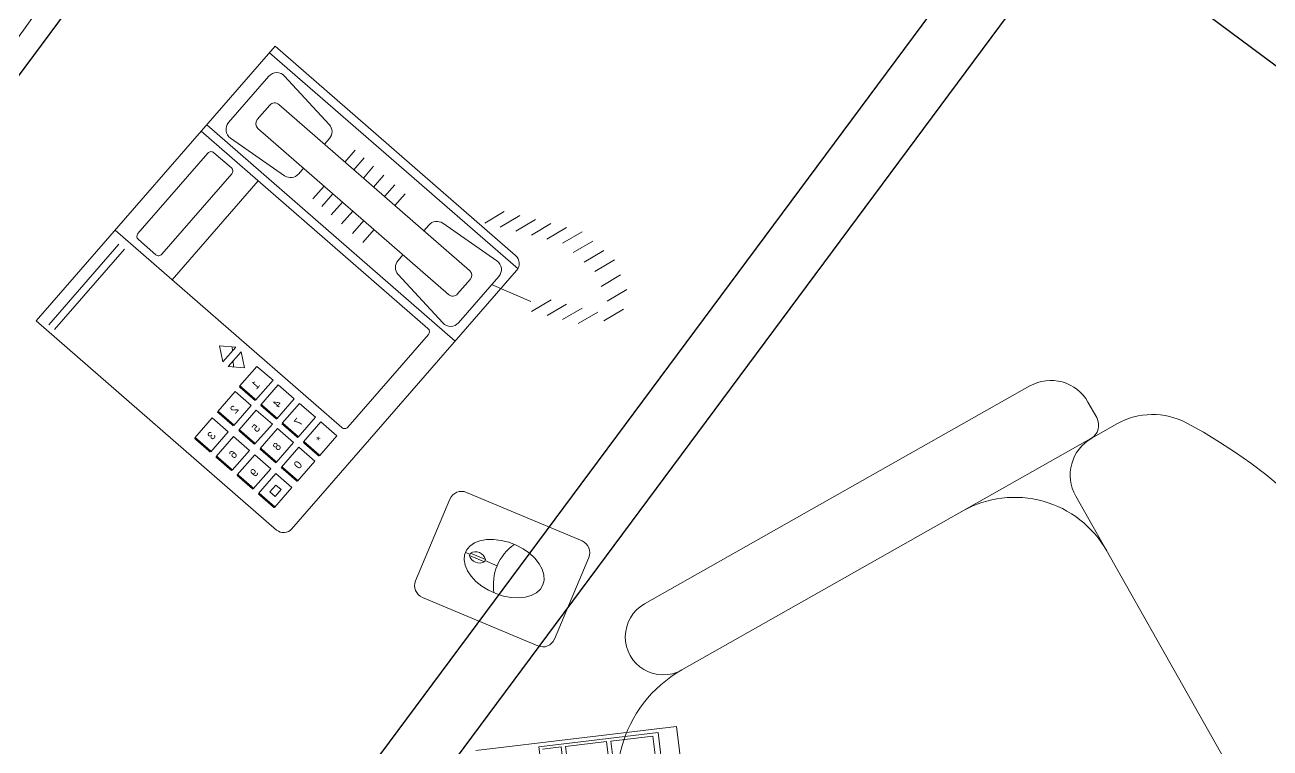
# Model space of a CAD drawing. Header units: metres. Extents: x 141303 to 146299, y 125960 to 127091.
# Drawn here: x 144888.176 to 144889.162, y 126113.36 to 126113.932 of the extents above; entities that cross this region are included whole.
import ezdxf

# ---------------------------------------------------------------- set-up
doc = ezdxf.new("R2010")
doc.units = ezdxf.units.M
doc.header["$MEASUREMENT"] = 0
doc.layers.add('C07_MOB-C.EXT Y FARMACIA$0$007_ADMISIÓN_HOSPITALARIA$0$SANCTORUM_ADMISION HOSPITALARIA_V5$0$007_ADMISIÓN_HOSPITALARIA$0$02.-PLANTA BAJA GENERAL$0$MOB', color=7, linetype='Continuous', lineweight=0)
doc.layers.add('ELEVATION', color=7, linetype='Continuous', lineweight=20)
doc.layers.add('DIMENSION', color=50, linetype='Continuous')
doc.layers.add('FURNITURE', color=6, linetype='Continuous')
doc.layers.get('0').off()
doc.styles.add('C07_MOB-C.EXT Y FARMACIA$0$007_ADMISIÓN_HOSPITALARIA$0$SANCTORUM_ADMISION HOSPITALARIA_V5$0$007_ADMISIÓN_HOSPITALARIA$0$02.-PLANTA BAJA GENERAL$0$LEROY', font='LEROY.SHX', dxfattribs={"width": 1.25, "height": 1})
doc.styles.get("Standard").update_dxf_attribs({"font": 'arial.ttf'})
doc.dimstyles.get("Standard").update_dxf_attribs({"dimtxt": 0.18, "dimasz": 0.18, "dimexe": 0.18, "dimexo": 0.0625, "dimgap": 0.09, "dimtad": 0, "dimtih": 1, "dimtoh": 1, "dimdec": 4, "dimzin": 0, "dimdsep": 46, "dimtxsty": 'Standard', "dimcen": 0.09, "dimadec": 0, "dimazin": 0, "dimtfac": 1, "dimtdec": 4, "dimtofl": 0, "dimtmove": 0, "dimatfit": 3, "dimfxl": 1, "dimtolj": 1, "dimtzin": 0, "dimarcsym": 0})

# ---------------------------------------------------------------- blocks, each defined once
blk = doc.blocks.new('C02_MOB-EQUIP GINE-PEDIATRÍA$0$SILLA ADM')
at = {"lineweight": 0}
for p, q in [((20.52493390328418, 67.94528766849989, -0.0001083707185007277), (20.2046142974615, 68.08725437990732, -0.0001083707185007277)), ((20.52024566994258, 67.88173666604226, -0.0001083707185007277), (20.18030285358795, 68.03240044942355, -0.0001083707185007277)), ((20.53636144537003, 67.88795423123611, -0.0001083707185007277), (20.54207760676399, 67.9008516108146, -0.0001083707185007277)), ((20.52101076485363, 67.88139757344081, -0.0001083707185007277), (20.54181391561774, 67.87217754804364, -0.0001083707185007277)), ((20.30127169555655, 67.46871754330007, -0.0001083707185007277), (20.4765747070619, 67.86425387000817, -0.0001083707185007277))]:
    blk.add_line(p, q, dxfattribs=at)
for centre, radius, start, end in [((20.19245857550114, 68.05982741461222, -0.0001083707185007277), 0.0299999999999994, 66.09692008300244, 246.0969200830025), ((20.13937563040025, 67.94005632262837, -0.0001083707185007277), 0.1010073033560275, 66.09692008300244, 156.096920083002), ((20.51128772615181, 67.91449778799414, -0.0001083707185007277), 0.0336784039866416, 336.096920083002, 66.09692008300244), ((20.38001734345803, 67.85252654926663, -0.0001083707185007277), 0.0835240468110215, 336.096920083002, 66.09692008300244), ((20.50736458767408, 67.85060769282862, -0.0001083707185007277), 0.0336784039866416, 66.09692008300244, 156.096920083002), ((20.52519477528978, 67.8929033364418, -0.0001083707185007277), 0.0122142610171068, 246.0969200830025, 336.096920083002), ((20.51852814380595, 67.81963784226274, -0.0001083707185007277), 0.0574686683914934, 8.5861584093774, 66.09692008300244), ((20.16410823210186, 67.7661244465057, -0.0001083707185007277), 0.4159057723393335, 303.6076817566271, 8.5861584093774)]:
    blk.add_arc(centre, radius, start, end, dxfattribs=at)
blk = doc.blocks.new('C02_MOB-EQUIP GINE-PEDIATRÍA$0$DESK 1.50 X 1.50')
for points in [[(252.4956132384343, -575.354785184178), (253.9956132384343, -575.354785184178)], [(252.4956132384343, -575.904785184178), (253.4456132384343, -575.904785184178)], [(252.4956132384343, -575.9547851841779), (253.3956132384343, -575.9547851841779)]]:
    blk.add_lwpolyline(points)
blk = doc.blocks.new('C07_MOB-C.EXT Y FARMACIA$0$007_ADMISIÓN_HOSPITALARIA$0$SANCTORUM_ADMISION HOSPITALARIA_V5$0$007_ADMISIÓN_HOSPITALARIA$0$02.-PLANTA BAJA GENERAL$0$tel-ip-flat-10')
at = {"layer": 'C07_MOB-C.EXT Y FARMACIA$0$007_ADMISIÓN_HOSPITALARIA$0$SANCTORUM_ADMISION HOSPITALARIA_V5$0$007_ADMISIÓN_HOSPITALARIA$0$02.-PLANTA BAJA GENERAL$0$MOB'}
h = blk.add_hatch(dxfattribs=at)
h.set_pattern_fill('ACET-2D-ANSI31', color=256, scale=0.01769624999999985, angle=221.1208589229177, style=0)
h.set_pattern_definition([(176.1208589229178, (5.901503677712753, -4.015067638014443), (-0.003801071783527735, -0.05605687107890844), [])])
h.paths.add_polyline_path([(0.04281041049398482, -0.146111172856763), (0.04185583465732634, -0.133205050136894), (0.03015128732658923, -0.1434230837039649)])
h.paths.add_polyline_path([(0.02553138532675803, -0.1263184050330892), (0.03819050826132298, -0.1290064943023026), (0.0264859611634165, -0.1392245278693736)])
at = {"lineweight": 0, "ltscale": 2}
for p, q in [((0.06236814358271658, 0.1580919694388285), (0.07147574750706553, 0.1735881080385298)), ((0.07776746992021799, 0.1607909402810037), (0.08687507384456694, 0.1762870787642896)), ((0.08952552732080221, 0.1559652312425897), (0.09863313124515116, 0.1714613698422909)), ((0.1012835847213864, 0.1511395223205909), (0.1103911886457354, 0.1666356608038768)), ((0.1087597468867898, 0.1425757320830598), (0.1178673510439694, 0.1580718706827611)), ((0.06009607552550733, 0.1378186392830685), (0.06920367968268692, 0.1533147778827697)), ((0.1162359092850238, 0.1340119419619441), (0.1253435134422034, 0.1495080805616453)), ((0.06329034292139113, 0.1255167679628357), (0.07239794684574008, 0.141012906562537)), ((0.1237120716832578, 0.1254481518408284), (0.1328196756076068, 0.1409442904405296)), ((0.06648461008444428, 0.1132148967590183), (0.07559221424162388, 0.1287110352423042)), ((0.126906338846311, 0.1131462805205956), (0.1360139430034906, 0.1286424191202968)), ((0.06967887748032808, 0.1009130254387856), (0.07878648140467703, 0.1164091639220715)), ((0.1301006062421948, 0.1008444092003629), (0.1392082101665437, 0.1163405478000641)), ((0.09124092501588166, 0.06926363019738346), (0.07769885356537998, 0.100369211519137)), ((0.1332948734052479, 0.08854253788013011), (0.1424024775624275, 0.1040386764798313)), ((0.1021510120481253, 0.08917751803528517), (-0.1021510120481253, -0.08917751803528517)), ((0.1034176768735051, 0.090283312369138), (0.2748158008325845, -0.1060497123980895)), ((0.1364891405683011, 0.07624066655989736), (0.1455967447254807, 0.09173680515959859)), ((0.114013307262212, 0.08837316639255732), (0.279882459435612, -0.1016265349462628)), ((0.1396834079641849, 0.06393879535607994), (0.1487910118885338, 0.07943493383936584)), ((0.09744090354070067, 0.07508651923853904), (0.06091579352505505, 0.04320021101739258)), ((0.1098714871332049, 0.07355405681300908), (0.1395998797379434, 0.03081717516761273)), ((0.09511338314041495, 0.05239540780894458), (0.08371340110898018, 0.04244325868785381)), ((0.09511338314041495, 0.05239540780894458), (0.08371340110898018, 0.04244325868785381)), ((0.102230760268867, 0.05191279680002481), (0.2338202877435833, -0.09882029960863292)), ((0.0464177664835006, 0.04052256664726883), (0.21781589044258, -0.1558104580035433)), ((0.09908869792707264, -0.004548961413092911), (0.06075617228634655, 0.03067653847392648)), ((0.08323079021647573, 0.03532588155940175), (0.2148203174583614, -0.115407214849256)), ((0.0515659679658711, 0.019285011687316), (-0.02155786147341132, -0.04455186554696411)), ((0.0563108860515058, 0.01896327105350792), (0.2127492316067219, -0.1602336354553699)), ((0.1382272394839674, 0.01968299073632807), (0.1337667361367494, 0.0157889851834625)), ((0.1629963140003383, 0.001084101619198918), (0.1536937544588, -0.00703700422309339)), ((0.1147667660843581, -0.0007979300571605563), (0.1103062627371401, -0.004691935726441443)), ((0.1700974826235324, -0.007050140760838985), (0.1607949228491634, -0.01517124660313129)), ((0.1777058681473136, -0.01576539012603462), (0.1684033086057752, -0.0238864958519116)), ((0.134693784173578, -0.02362391934730113), (0.1246233321726322, -0.03241539280861616)), ((0.1848070111591369, -0.02389960328582674), (0.1755044516175985, -0.03202070912811905)), ((0.1417949527967721, -0.03175816184375435), (0.1317245007958263, -0.04054963530506939)), ((0.1914009624160826, -0.03145283879712224), (0.1820984028745443, -0.03957394463941455)), ((0.1974876711610705, -0.03842503821942955), (0.1881851113867015, -0.04654614406172186)), ((0.1494033385533839, -0.04047341109253466), (0.1393328865524381, -0.0492648845538497)), ((0.1565044815652072, -0.04860762436874211), (0.1464340295642614, -0.05739909783005714)), ((-0.02846536925062537, -0.05329500266816467), (-0.04423173586837947, -0.06705899199005216)), ((-0.02846536925062537, -0.05329500266816467), (-0.01740742567926645, -0.06596164940856397)), ((-0.02187960222363472, -0.0492967835161835), (0.134558743564412, -0.2284936900250614)), ((0.163098432822153, -0.05616085988003761), (0.1530279808212072, -0.06495233334135264)), ((0.2067448149900883, -0.05880248232278973), (0.2022843116428703, -0.0626964878756553)), ((0.2562949056737125, -0.09417095652315766), (0.2179623798001558, -0.05894545651972294)), ((-0.01740742567926645, -0.06596164940856397), (-0.03317379229702055, -0.07972563873045146)), ((0.1691851413343102, -0.06313305930234492), (0.1591146893333644, -0.07192453276365995)), ((-0.04839209257625043, -0.07069097040221095), (-0.06415845896117389, -0.08445495972409844)), ((-0.04839209257625043, -0.07069097040221095), (-0.03733414900489151, -0.08335761714261025)), ((-0.01378535153344274, -0.07011066097766161), (-0.02955171815119684, -0.0838746502995491)), ((-0.01378535153344274, -0.07011066097766161), (-0.002727407962083817, -0.08277730771806091)), ((-0.03733414900489151, -0.08335761714261025), (-0.05310051562264562, -0.09712160646449775)), ((-0.03371207462623715, -0.08750662871170789), (-0.04947844124399126, -0.1012706180335954)), ((-0.03371207462623715, -0.08750662871170789), (-0.02265413128770888, -0.1001732754521072)), ((-0.002727407962083817, -0.08277730771806091), (-0.01849377457983792, -0.0965412970399484)), ((0.0008946661837399006, -0.08692631917074323), (-0.0148717004340142, -0.100690308609046)), ((0.0008946661837399006, -0.08692631917074323), (0.01195260975509882, -0.09959296602755785)), ((0.183284341590479, -0.07928340311627835), (0.178823838243261, -0.08317740866914392)), ((-0.06920440262183547, -0.08886005298700184), (-0.08497076923958957, -0.1026240423088893)), ((-0.07086883392184973, -0.09742028708569705), (-0.07635510060936213, -0.1022097809473053)), ((-0.06729354267008603, -0.10151570988819), (-0.07086883392184973, -0.09742028708569705)), ((-0.06920440262183547, -0.08886005298700184), (-0.05814645928330719, -0.1015266997274011)), ((0.177451197989285, -0.09431159310042858), (0.2071795905940235, -0.1370484747458249)), ((-0.1029553636908531, -0.1010398131329566), (0.0629137884825468, -0.2910395144717768)), ((-0.07635510060936213, -0.1022097809473053), (-0.07277980912476778, -0.1063052036333829)), ((-0.05814645928330719, -0.1015266997274011), (-0.0739128259010613, -0.1152906890492886)), ((-0.07277980912476778, -0.1063052036333829), (-0.06729354267008603, -0.10151570988819)), ((-0.05452438490465283, -0.1056757111800835), (-0.07029075152240694, -0.1194397005019709)), ((-0.05452438490465283, -0.1056757111800835), (-0.04346644156612456, -0.1183423580368981)), ((-0.02265413128770888, -0.1001732754521072), (-0.03842049790546298, -0.1139372647739947)), ((-0.01903205690905452, -0.1043222870212048), (-0.03479842352680862, -0.1180862763430923)), ((-0.01903205690905452, -0.1043222870212048), (-0.007974113570526242, -0.1169889337616041)), ((0.01195260975509882, -0.09959296602755785), (-0.003813756862655282, -0.1133569553494453)), ((0.01557468390092254, -0.1037419774802402), (-0.0001916827168315649, -0.1175059668021277)), ((0.01557468390092254, -0.1037419774802402), (0.02663262747228146, -0.1164086242206395)), ((0.279882459435612, -0.1016265349462628), (0.0629137884825468, -0.2910395144717768)), ((0.2561352842021734, -0.1066946289502084), (0.2196101741865277, -0.1385809371713549)), ((0.2333376766182482, -0.1059376766206697), (0.2219376945868134, -0.1158898257417604)), ((-0.007974113570526242, -0.1169889337616041), (-0.02374048018828034, -0.1307529230834916)), ((0.02663262747228146, -0.1164086242206395), (0.01086626085452735, -0.130172613542527)), ((0.1734819377306849, -0.1152537581510842), (0.09529144945554435, -0.1835138127207756)), ((-0.04346644156612456, -0.1183423580368981), (-0.05923280795104802, -0.1321063473587856)), ((-0.0398443671874702, -0.1224913694895804), (-0.0556107338052243, -0.1362553588114679)), ((-0.0398443671874702, -0.1224913694895804), (-0.02878642384894192, -0.1351580162299797)), ((-0.004352039191871881, -0.1211379453307018), (-0.02011840580962598, -0.1349019346525893)), ((-0.004352039191871881, -0.1211379453307018), (0.006705904146656394, -0.1338045920711011)), ((0.02553138532675803, -0.1263184050330892), (0.0264859611634165, -0.1392245278693736)), ((0.02553138532675803, -0.1263184050330892), (0.03819050826132298, -0.1290064943023026)), ((-0.02878642384894192, -0.1351580162299797), (-0.04455279023386538, -0.1489220055518672)), ((0.006705904146656394, -0.1338045920711011), (-0.009060462471097708, -0.1475685813929886)), ((0.03819050826132298, -0.1290064943023026), (0.0264859611634165, -0.1392245278693736)), ((0.04185583465732634, -0.133205050136894), (0.03015128732658923, -0.1434230837039649)), ((0.04281041049398482, -0.146111172856763), (0.04185583465732634, -0.133205050136894)), ((0.1789801730774343, -0.136137006804347), (0.1154166159685701, -0.1916277956916019)), ((0.183725091163069, -0.1364587474381551), (0.1957380794920027, -0.1502193784108385)), ((-0.02516434947028756, -0.1393070277990773), (-0.04093071608804166, -0.1530710171209648)), ((-0.02516434947028756, -0.1393070277990773), (-0.01410640613175929, -0.1519736745394766)), ((0.04281041049398482, -0.146111172856763), (0.03015128732658923, -0.1434230837039649)), ((-0.01410640613175929, -0.1519736745394766), (-0.02987277251668274, -0.1657376638613641)), ((0.1954163387417793, -0.1549642964964733), (0.1318527816329151, -0.2104550853837281)), ((0.1150948754511774, -0.1963727137772366), (0.1271078635472804, -0.2101333447499201)), ((0.1195685975253582, -0.221179140266031), (0.05600504041649401, -0.2766699291532859)), ((0.1233858626801521, -0.2255517389858142), (0.05982230557128787, -0.2810425279894844))]:
    blk.add_line(p, q, dxfattribs=at)
at = {"lineweight": 0, "const_width": 0.001777462958367005}
for points in [[(-0.04423173586837947, -0.06705899199005216), (-0.03317379229702055, -0.07972563873045146)], [(-0.06415845896117389, -0.08445495972409844), (-0.05310051562264562, -0.09712160646449775)], [(-0.02955171815119684, -0.0838746502995491), (-0.01849377457983792, -0.0965412970399484)], [(-0.08497076923958957, -0.1026240423088893), (-0.0739128259010613, -0.1152906890492886)], [(-0.04947844124399126, -0.1012706180335954), (-0.03842049790546298, -0.1139372647739947)], [(-0.0148717004340142, -0.100690308609046), (-0.003813756862655282, -0.1133569553494453)], [(-0.03479842352680862, -0.1180862763430923), (-0.02374048018828034, -0.1307529230834916)], [(-0.0001916827168315649, -0.1175059668021277), (0.01086626085452735, -0.130172613542527)], [(-0.07029075152240694, -0.1194397005019709), (-0.05923280795104802, -0.1321063473587856)], [(-0.0556107338052243, -0.1362553588114679), (-0.04455279023386538, -0.1489220055518672)], [(-0.02011840580962598, -0.1349019346525893), (-0.009060462471097708, -0.1475685813929886)], [(-0.04093071608804166, -0.1530710171209648), (-0.02987277251668274, -0.1657376638613641)]]:
    blk.add_lwpolyline(points, dxfattribs=at)
at = {"lineweight": 0, "ltscale": 2}
for centre, radius, start, end in [((0.1076799838338047, 0.08284419460687786), 0.008407170363143247, 41.12085893713943, 131.1208589233415), ((0.1029698753263801, 0.06875319581013173), 0.008407170363143247, 34.82303263344431, 131.1208589233415), ((0.09843076625838876, 0.04859541379846632), 0.005044302217885953, 41.12085893713943, 131.1208589233415), ((0.09843076625838876, 0.04859541379846632), 0.005044302217885953, 41.12085893713943, 131.1208589233415), ((0.06644476531073451, 0.03686688758898526), 0.008407170363143247, 131.1208589233415, 227.4186852124157), ((0.08703078422695398, 0.03864326467737556), 0.005044302217885953, 131.1208589233415, 221.1208589371394), ((0.08703078422695398, 0.03864326467737556), 0.005044302217885953, 131.1208589233415, 221.1208589371394), ((0.132698267698288, 0.02601631416473538), 0.008407170363143247, 311.1208589233415, 34.82303263344431), ((0.05377755663357675, 0.01675168238580227), 0.003362868145257301, 41.12085893713943, 131.1208589233415), ((0.1047772909514606, 0.001641387701965868), 0.008407170363143247, 227.4186852124157, 311.1208589233415), ((-0.01934627280570567, -0.04708519484847784), 0.003362868145257301, 131.1208589233415, 221.1208589371394), ((0.2122737867757678, -0.06513580563478172), 0.008407170363143247, 47.41868521241575, 131.1208589233415), ((0.1843528100289404, -0.08951073209755123), 0.008407170363143247, 131.1208589233415, 214.8230326334443), ((-0.09662204049527645, -0.09551084134727716), 0.008407170363143247, 131.1208589233415, 221.1208589371394), ((0.2506063124164939, -0.1003613056382164), 0.008407170363143247, 311.1208589233415, 47.41868521241575), ((0.2300202937331051, -0.1021376826101914), 0.005044302217885953, 311.1208589233415, 41.12085893713943), ((0.2186203114688396, -0.1120898317312822), 0.005044302217885953, 221.1208589371394, 311.1208589233415), ((0.18119176174514, -0.1386703361058608), 0.003362868145257301, 41.12085893713943, 131.1208589233415), ((0.2140812024008483, -0.1322476137429476), 0.008407170363143247, 214.8230326334443, 311.1208589233415), ((0.1932047500740737, -0.1524309670785442), 0.003362868145257301, 311.1208589233415, 41.12085893713943), ((0.1176282046362758, -0.194161125109531), 0.003362868145257301, 131.1208589233415, 221.1208589371394), ((0.1296411929652095, -0.2079217560822144), 0.003362868145257301, 221.1208589371394, 311.1208589233415)]:
    blk.add_arc(centre, radius, start, end, dxfattribs=at)
at = {"lineweight": 0, "ltscale": 2, "style": 'C07_MOB-C.EXT Y FARMACIA$0$007_ADMISIÓN_HOSPITALARIA$0$SANCTORUM_ADMISION HOSPITALARIA_V5$0$007_ADMISIÓN_HOSPITALARIA$0$02.-PLANTA BAJA GENERAL$0$LEROY'}
for s, p in [('*', (-0.03227861202321947, -0.06332567532081157)), ('0', (-0.05160965491086245, -0.08020161592867225)), ('7', (-0.01776725053787231, -0.07994814135599881)), ('8', (-0.03709829319268465, -0.09682408208027482)), ('4', (-0.003255863441154361, -0.09657063672784716)), ('9', (-0.0577779992017895, -0.1148774013854563)), ('5', (-0.0225869060959667, -0.1134465773357078)), ('1', (0.01164770405739546, -0.1136423666030169)), ('6', (-0.04326661210507154, -0.1314998967573047)), ('2', (-0.007683338830247521, -0.1305183072108775)), ('3', (-0.02836304460652173, -0.148571626516059))]:
    blk.add_text(s, height=0.00633077546233744, rotation=221.1208589371394, dxfattribs=at).set_placement(p)
blk = doc.blocks.new('C07_MOB-C.EXT Y FARMACIA$0$01.TLAT_TRIAGE - 06$0$02.COV_LNDV_MONTAJE - 00$0$Mob  -  PC 02')
at = {"lineweight": 0}
for p, q in [((0.2202835754859507, 0.4592446483570846), (-0.2397164245140857, 0.4592444881171638)), ((-0.2397164245140857, 0.4592444881171638), (-0.239716368778204, 0.299244488116407)), ((-0.1587164192886803, 0.4442445163311739), (-0.2366488523206272, 0.4442444891835955)), ((-0.2366488523206272, 0.4442444891835955), (-0.2366488192276393, 0.349244489183348)), ((-0.2194830843872069, 0.4397444951632459), (-0.2344830843873069, 0.4397444899380283)), ((-0.2344830843873069, 0.4397444899380283), (-0.2344830727176941, 0.4062444899375699)), ((-0.2344830727176941, 0.4062444899375699), (-0.2344830843873069, 0.4397444899380283)), ((-0.3198479041421933, 0.3715242716466556), (-0.3807740162465052, 0.4061867529808859)), ((-0.2344830727176941, 0.4062444899375699), (-0.219483072717594, 0.4062444951627875)), ((-0.3944107866997228, 0.4024399554682597), (-0.4434491234306961, 0.3162454568016238)), ((-0.2194830714983027, 0.4027444951629839), (-0.2344830714984028, 0.4027444899377663)), ((-0.2344830714984028, 0.4027444899377663), (-0.2344830601771264, 0.3702444899402473)), ((-0.2344830601771264, 0.3702444899402473), (-0.2344830714984028, 0.4027444899377663)), ((-0.3851932809885739, 0.3638549650235484), (-0.3805742578746276, 0.3667328275892595)), ((-0.3805742578746276, 0.3667328275892595), (-0.375934780210855, 0.3685966852504373)), ((-0.375934780210855, 0.3685966852504373), (-0.3714425308089631, 0.3693791733341024)), ((-0.3714425308089631, 0.3693791733341024), (-0.3672598712668105, 0.3690520106839721)), ((-0.3672598712668105, 0.3690520106839721), (-0.3635379738001348, 0.3676270218090132)), ((-0.3635379738001348, 0.3676270218090132), (-0.3604113574750727, 0.3651557095210614)), ((-0.3604113574750727, 0.3651557095210614), (-0.3579930263579172, 0.361727393483718)), ((-0.2344830601771264, 0.3702444899402473), (-0.2194830601770263, 0.3702444951654578)), ((-0.2194830589578487, 0.3667444951629258), (-0.2344830589579487, 0.3667444899377153)), ((-0.2344830589579487, 0.3667444899377153), (-0.2344830537326743, 0.3517444899382974)), ((-0.2344830537326743, 0.3517444899382974), (-0.2344830589579487, 0.3667444899377153)), ((-0.3972978419925539, 0.3503369816937501), (-0.3937089625062526, 0.3555061684444916)), ((-0.3937089625062526, 0.3555061684444916), (-0.3896249060243235, 0.3600671110062231)), ((-0.3896249060243235, 0.3600671110062231), (-0.3851932809885739, 0.3638549650235484)), ((-0.3651394433600217, 0.2716930025265179), (-0.3161011066290484, 0.3578875011931609)), ((-0.3579930263579172, 0.361727393483718), (-0.3563703852340723, 0.3574659819732411)), ((-0.3563703852340723, 0.3574659819732411), (-0.355602080580411, 0.35252549350136)), ((-0.4002618330259793, 0.3447463786269361), (-0.3972978419925539, 0.3503369816937501)), ((-0.3557158809288694, 0.3470844901972961), (-0.3567076732404075, 0.34133962409556)), ((-0.355602080580411, 0.35252549350136), (-0.3557158809288694, 0.3470844901972961)), ((-0.2366488192276393, 0.349244489183348), (-0.1587163861956924, 0.3492445163309264)), ((-0.4039131012269763, 0.333117087538539), (-0.4024938092481989, 0.338936418207694)), ((-0.4024938092481989, 0.338936418207694), (-0.4002618330259793, 0.3447463786269361)), ((-0.3585416115556654, 0.3354985296212683), (-0.3611514125650501, 0.3297723191542439)), ((-0.3567076732404075, 0.34133962409556), (-0.3585416115556654, 0.3354985296212683)), ((-0.404468412046981, 0.3274987123966676), (-0.4039131012269763, 0.333117087538539)), ((-0.4041396713320182, 0.3222843554974298), (-0.404468412046981, 0.3274987123966676)), ((-0.3881289737887528, 0.3243482117322992), (-0.3829443589783068, 0.3334728570351111)), ((-0.3611514125650501, 0.3297723191542439), (-0.3644427512618904, 0.3243679528560571)), ((-0.4029387606263981, 0.3176624772847199), (-0.4041396713320182, 0.3222843554974298)), ((-0.4009090839720102, 0.3138001244770472), (-0.4029387606263981, 0.3176624772847199)), ((-0.3889515359471716, 0.3248161891642306), (-0.3953294561075609, 0.3136057430639448)), ((-0.3936843317909506, 0.3126697882009844), (-0.387306411630675, 0.3238802343012702)), ((-0.387306411630675, 0.3238802343012702), (-0.3889515359471716, 0.3248161891642306)), ((-0.3682966700869201, 0.3194807586078519), (-0.3725738783779207, 0.3152873723391204)), ((-0.3644427512618904, 0.3243679528560571), (-0.3682966700869201, 0.3194807586078519)), ((-0.3981239991730945, 0.3108368925712022), (-0.4009090839720102, 0.3138001244770472)), ((-0.3946841664480871, 0.308879880487708), (-0.3981239991730945, 0.3108368925712022)), ((-0.3945068939491421, 0.3131377656329229), (-0.396444541115784, 0.3097079551717308)), ((-0.3953294561075609, 0.3136057430639448), (-0.3936843317909506, 0.3126697882009844)), ((-0.3907139103149575, 0.3079998197417376), (-0.3946841664480871, 0.308879880487708)), ((-0.3945306634109329, 0.3131512887103647), (-0.3945306634109329, 0.3131512887103647)), ((-0.3863567261767002, 0.3082285180224099), (-0.3907139103149575, 0.3079998197417376)), ((-0.3817700940184068, 0.309557709576928), (-0.3863567261767002, 0.3082285180224099)), ((-0.3771197866782359, 0.3119393539606457), (-0.3817700940184068, 0.309557709576928)), ((-0.3725738783779207, 0.3152873723391204), (-0.3771197866782359, 0.3119393539606457)), ((-0.4397023259189154, 0.3026086863453935), (-0.3787762138152857, 0.2679462050129893))]:
    blk.add_line(p, q, dxfattribs=at)
for centre, radius, start, end in [((-0.3857190027168826, 0.3974949689973706), 0.0099999999999909, 60.36330400908493, 150.3633040091885), ((-0.3247928906125708, 0.3628324876649594), 0.0100000000000051, 330.3633040091885, 60.36330400918997), ((-0.3635545050599376, 0.3675979648763524), 0.0392490690354823, 208.3319912418533, 272.3946167765291), ((-0.4347573394471738, 0.3113004703307277), 0.0100000000000051, 150.3633040093595, 240.3633040091899), ((-0.3879550145985604, 0.3168297347043699), 0.0080483855303367, 97.11240396130268, 203.6142040571829), ((-0.3946808531377428, 0.3206562426617546), 0.008048385530341, 277.1124039612239, 23.61420405707429), ((-0.373831227343544, 0.276637988997414), 0.0100000000000193, 240.3633040091899, 330.3633040090579)]:
    blk.add_arc(centre, radius, start, end, dxfattribs=at)
blk = doc.blocks.new('*D105')
at = {"layer": 'Defpoints', "color": 0, "transparency": 16777216}
for p in [(144894.3151530708, 126136.1911358238), (144895.6544581284, 126135.2336980552), (144879.1871018103, 126112.1984530231)]:
    blk.add_point(p, dxfattribs=at)
at = {"layer": 'DIMENSION', "color": 0, "lineweight": -2, "transparency": 16777216}
for p, q in [((144895.6036139985, 126135.270045331), (144894.1687219767, 126136.295815978)), ((144894.2104729166, 126136.0447047297), (144886.2115570853, 126124.8554778371)), ((144877.9524769069, 126113.3023218857), (144885.9513927382, 126124.4915487784)), ((144879.1362576804, 126112.2348002989), (144877.7013656586, 126113.2605709459))]:
    blk.add_line(p, q, dxfattribs=at)
at = {"layer": 'DIMENSION', "color": 0, "transparency": 16777216}
for points in [[(144894.1860677342, 126136.0621514221), (144894.2348780989, 126136.0272580373), (144894.3151530708, 126136.1911358238)], [(144877.9280717246, 126113.3197685781), (144877.9768820893, 126113.2848751934), (144877.8477967527, 126113.1558907917)]]:
    blk.add_solid(points, dxfattribs=at)
at = {"layer": 'DIMENSION', "color": 0, "transparency": 16777216, "insert": (144886.0814749117, 126124.6735133077), "char_height": 0.18, "attachment_point": 5}
blk.add_mtext('\\A1;28.3160', dxfattribs=at)

msp = doc.modelspace()

# ---------------------------------------------------------------- linework, layer by layer
at = {"layer": 'ELEVATION'}
msp.add_line((144887.5818309214, 126113.0979489237), (144891.0711958426, 126117.9790223891), dxfattribs=at)
at = {"layer": 'FURNITURE', "linetype": 'ByBlock', "extrusion": (-3.291579859235445e-08, 2.444719310561561e-08, 0.9999999999999992), "elevation": -0.001686041985416583}
msp.add_lwpolyline([(144888.794615365, 126114.1753491196), (144889.0629290346, 126114.5366077177), (144890.0262852961, 126113.8211045987), (144889.7579716265, 126113.4598460006)], close=True, dxfattribs=at)

# ---------------------------------------------------------------- block references
at = {"layer": 'FURNITURE', "linetype": 'ByBlock', "lineweight": 0, "xscale": -1, "rotation": 53.39802134477285}
msp.add_blockref('C02_MOB-EQUIP GINE-PEDIATRÍA$0$DESK 1.50 X 1.50', (144577.1369251381, 126660.0655001181), dxfattribs=at)
at = {"layer": 'FURNITURE', "extrusion": (-2.87820800566183e-06, -3.370524102957455e-06, -0.9999999999901777), "zscale": -1, "rotation": 89.9154533500986}
msp.add_blockref('C07_MOB-C.EXT Y FARMACIA$0$007_ADMISIÓN_HOSPITALARIA$0$SANCTORUM_ADMISION HOSPITALARIA_V5$0$007_ADMISIÓN_HOSPITALARIA$0$02.-PLANTA BAJA GENERAL$0$tel-ip-flat-10', (-144888.4763069234, 126113.6351284752, -0.8420886253262284), dxfattribs=at)
at = {"layer": 'FURNITURE', "linetype": 'ByBlock', "lineweight": 0}
for name, p, rotation in [('C02_MOB-EQUIP GINE-PEDIATRÍA$0$SILLA ADM', (144931.2797238009, 126056.6561684638), 53.39802134477293), ('C07_MOB-C.EXT Y FARMACIA$0$01.TLAT_TRIAGE - 06$0$02.COV_LNDV_MONTAJE - 00$0$Mob  -  PC 02', (144888.2643870173, 126113.0839387533), 276.8304800098582)]:
    msp.add_blockref(name, p, dxfattribs=dict(at, rotation=rotation))

# ---------------------------------------------------------------- dimensions: what is measured, and where the dimension line sits
at = {"layer": 'DIMENSION'}
dim = msp.add_aligned_dim(p1=(144879.1871018103, 126112.1984530231), p2=(144895.6544581284, 126135.2336980552), distance=1.6463368786598862, dimstyle='Standard', dxfattribs=at)
dim.commit()
dim.dimension.update_dxf_attribs({"geometry": '*D105', "text_midpoint": (144886.0814749117, 126124.6735133077)})

doc.saveas('drawing.dxf')
